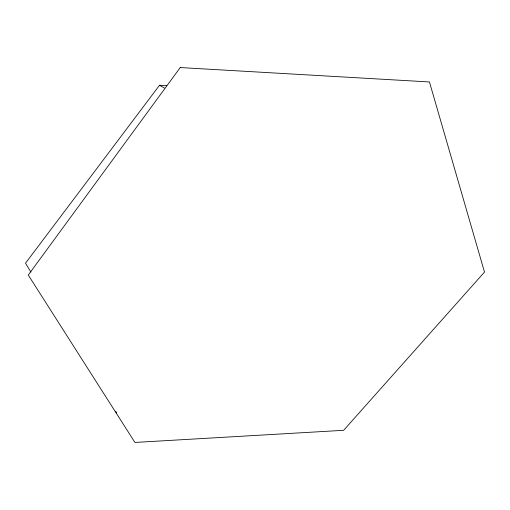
<?xml version="1.0" encoding="UTF-8"?>
<svg xmlns="http://www.w3.org/2000/svg" width="510" height="510" viewBox="0 0 510 510"><rect width="100%" height="100%" fill="white"/><g stroke="black" fill="none" stroke-linecap="round" stroke-linejoin="round"><path stroke-width="0.76" d="M166.687 85.731L159.534 85.246L25.5 263.211L30.887 272.053M159.534 85.246L164.36 88.026M115.808 411.513L116.631 412.87M180.228 67.556L28.273 275.056L134.92 442.444L343.644 430.306L484.5 272.072L429.445 81.957L180.228 67.556"/></g></svg>
